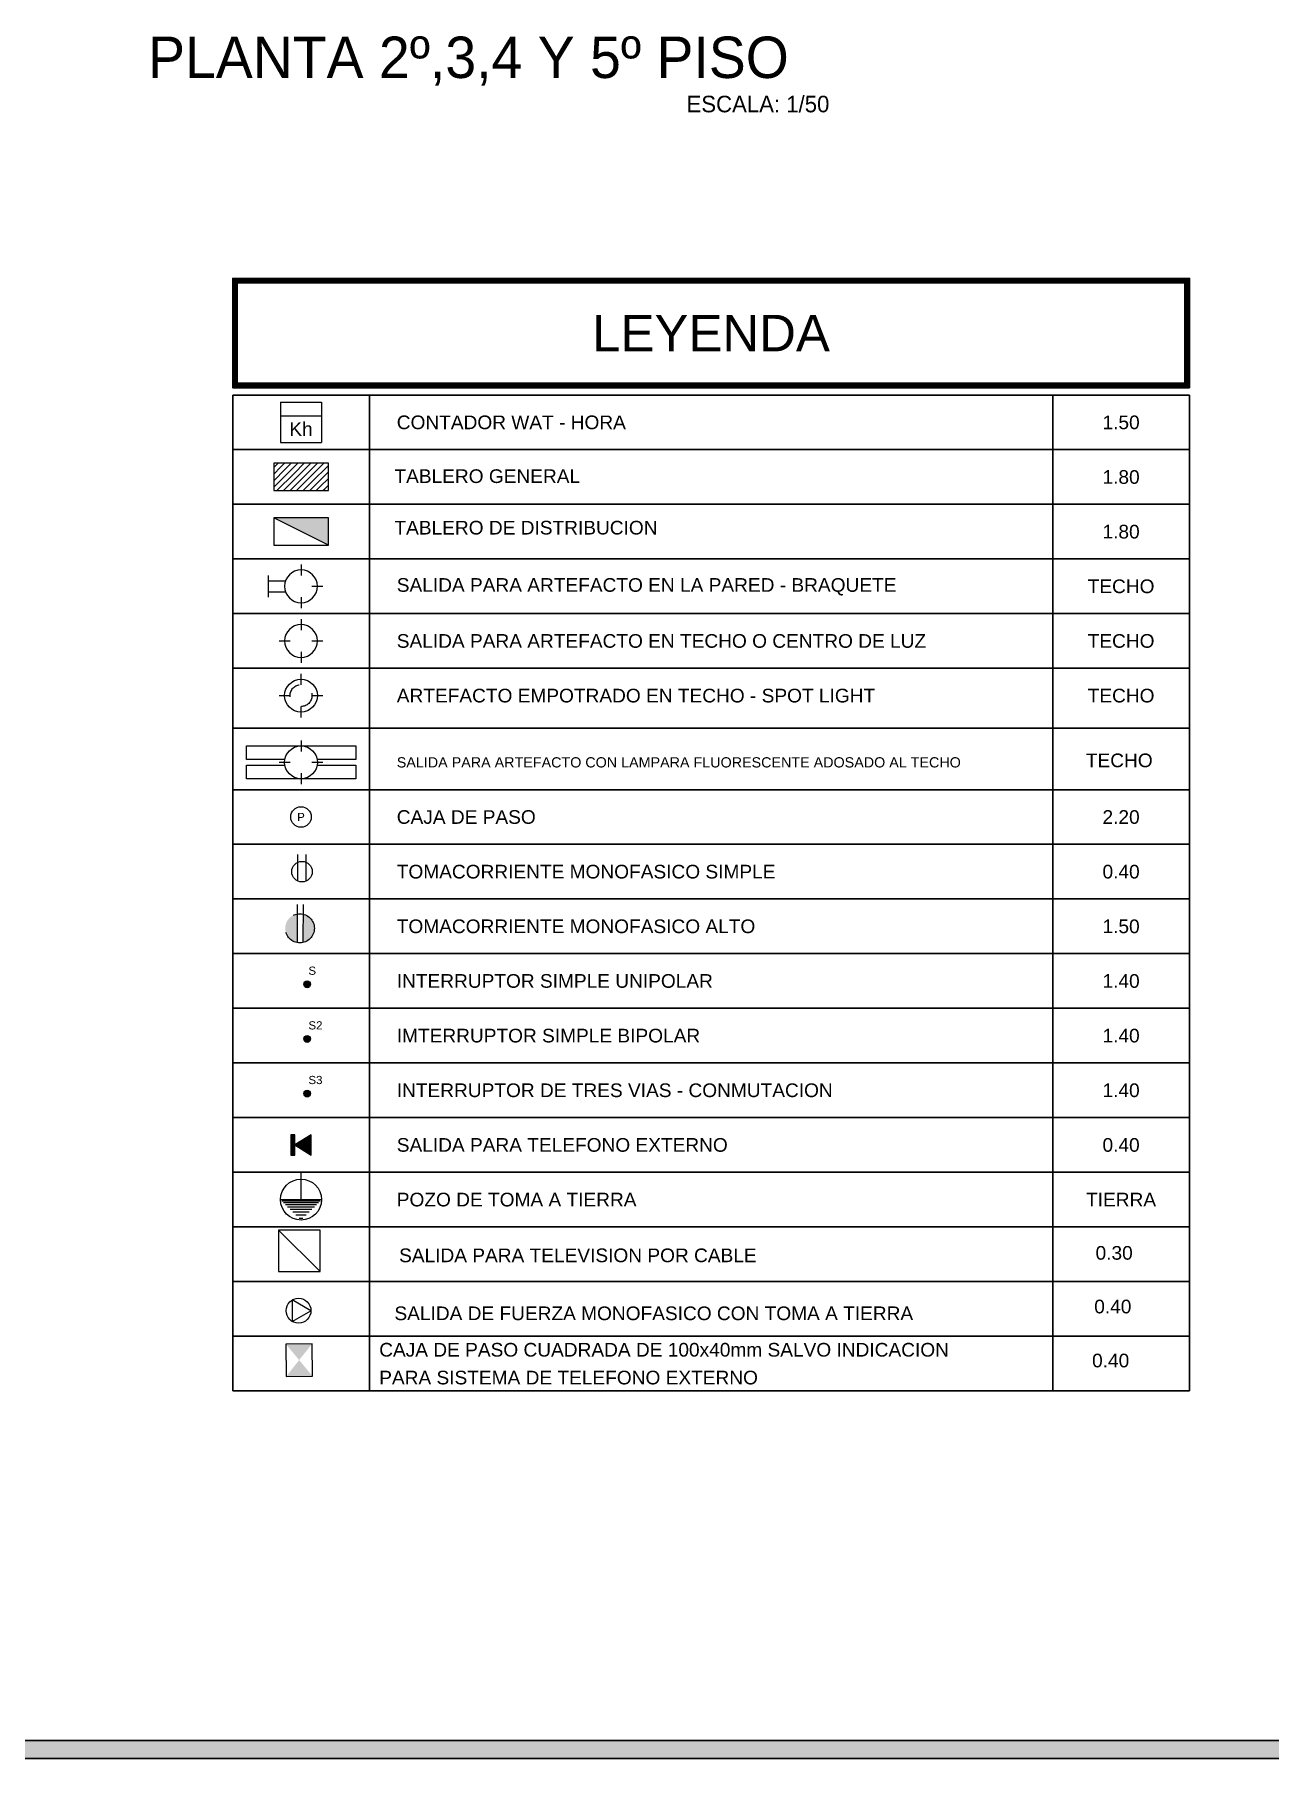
# Model space of a CAD drawing. Header units: metres. Extents: x 1996 to 3973, y 1775 to 3610.
# Drawn here: x 2241.21 to 2248.66, y 1775.02 to 1785.43 of the extents above; entities that cross this region are included whole.
import ezdxf
from ezdxf.enums import TextEntityAlignment as Align

# ---------------------------------------------------------------- set-up
doc = ezdxf.new("R2010")
doc.units = ezdxf.units.M
doc.linetypes.add('HIDDEN', pattern=[0.375, 0.25, -0.125])
doc.linetypes.add('TRAZOS1', pattern=[0.15, 0.1, -0.05])
for name, color, linetype, lineweight in [('ACCESORIO', 151, 'Continuous', 25), ('CUAD', 174, 'Continuous', 30), ('TEX-CORTE', 31, 'Continuous', 13), ('zzzz', 20, 'Continuous', 53)]:
    doc.layers.add(name, color=color, linetype=linetype, lineweight=lineweight)
doc.layers.add('TOMACORRIENTE', color=4, linetype='HIDDEN')
doc.layers.add('VIVIENDA1', color=7, linetype='Continuous')
doc.styles.add('A-0', font='swissel.ttf', dxfattribs={"height": 0.06})
doc.styles.add('A-1', font='swissel.ttf', dxfattribs={"height": 0.1})
doc.styles.add('A-2', font='swissel.ttf', dxfattribs={"height": 0.1})
doc.styles.add('ARIAL', font='arial.ttf')
doc.styles.add('huber', font='comic.ttf', dxfattribs={"height": 0.13})
doc.styles.add('S-2', font='arial.ttf', dxfattribs={"height": 0.2})
pattern_1 = [(45, (1941.759013, 1779.98774), (-0.0197944644, 0.0197944644), [])]

# ---------------------------------------------------------------- blocks, each defined once
blk = doc.blocks.new('1-BRAQ')
for p, q in [((0.32, 0.1), (0.32, 0.2)), ((0.02, -0.1), (0.02, 0.1)), ((0.02, 0.05), (0.179, 0.05)), ((0.42, 0), (0.52, 0)), ((0.02, -0.05), (0.179, -0.05)), ((0.32, -0.2), (0.32, -0.1))]:
    blk.add_line(p, q)
blk.add_circle((0.32, 0), 0.15)
blk = doc.blocks.new('2-TM_SI')
for p, q in [((0.006, 0.03), (0.2, 0.03)), ((0.006, -0.03), (0.2, -0.03))]:
    blk.add_line(p, q)
blk.add_circle((0.075, 0), 0.075)
blk = doc.blocks.new('A-CAJA_PASO')
blk.add_circle((0, -0.075), 0.075)
at = {"style": 'A-0'}
blk.add_text('P', height=0.06, dxfattribs=at).set_placement((0, -0.075), align=Align.MIDDLE_CENTER)
blk = doc.blocks.new('A-SALIDATELEFONO')
h = blk.add_hatch(color=256)
h.paths.add_polyline_path([(0.05, 0), (0.05, 0.075), (0.02, 0.075), (0.02, -0.075), (0.05, -0.075)])
h.paths.add_polyline_path([(0.05, 0), (0.17, -0.075), (0.17, 0.075)])
blk.add_line((0.02, 0), (0.17, 0))
for points in [[(0.05, 0), (0.05, 0.075), (0.02, 0.075), (0.02, -0.075), (0.05, -0.075)], [(0.17, 0.075), (0.05, 0), (0.17, -0.075)]]:
    blk.add_lwpolyline(points, close=True)
blk = doc.blocks.new('A-POZO')
for p, q in [((0, 0), (0, 0.2)), ((-0.15, 0), (0.15, 0)), ((-0.14, -0.01), (0.14, -0.01)), ((-0.128, -0.022), (0.128, -0.022)), ((-0.114, -0.036), (0.114, -0.036)), ((-0.098, -0.052), (0.098, -0.052)), ((-0.08, -0.07), (0.08, -0.07)), ((-0.06, -0.09), (0.06, -0.09)), ((-0.038, -0.112), (0.038, -0.112)), ((-0.014, -0.136), (0.014, -0.136))]:
    blk.add_line(p, q)
blk.add_circle((0, 0), 0.15)
blk = doc.blocks.new('A-INTERRUPTOR')
blk.add_hatch(color=256).paths.add_polyline_path([(0.07, 0, 1), (0.02, 0, 1)])
blk.add_circle((0.045, 0), 0.025)
at = {"style": 'A-0'}
blk.add_attdef('S(A,B)', (0.09, 0.045), '', height=0.06, dxfattribs=at)
blk = doc.blocks.new('1-PUNT')
for p, q in [((0, 0.1), (0, 0.2)), ((-0.2, 0), (-0.1, 0)), ((0.1, 0), (0.2, 0)), ((0, -0.2), (0, -0.1))]:
    blk.add_line(p, q)
blk.add_circle((0, 0), 0.15)
at = {"style": 'A-0'}
blk.add_attdef('88', text='', height=0.06, dxfattribs=at).set_placement((0, 0), align=Align.MIDDLE_CENTER)
blk = doc.blocks.new('1-SPOT')
for p, q in [((0, 0.1), (0, 0.2)), ((-0.2, 0), (-0.1, 0)), ((0.1, 0), (0.2, 0)), ((0, -0.2), (0, -0.1))]:
    blk.add_line(p, q)
blk.add_circle((0, 0), 0.15)
at = {"linetype": 'TRAZOS1', "ltscale": 0.5}
blk.add_circle((0, 0), 0.1, dxfattribs=at)
at = {"style": 'A-0'}
blk.add_attdef('88', text='', height=0.06, dxfattribs=at).set_placement((0, 0), align=Align.MIDDLE_CENTER)
blk = doc.blocks.new('A-MEDIDOR')
for p, q in [((-0.15, -0.02), (0.15, -0.02)), ((-0.15, -0.02), (-0.15, -0.315)), ((-0.15, -0.12), (0.15, -0.12)), ((0.15, -0.02), (0.15, -0.315)), ((-0.15, -0.315), (0.15, -0.315))]:
    blk.add_line(p, q)
at = {"style": 'A-2'}
blk.add_text('Kh', height=0.1, dxfattribs=at).set_placement((0, -0.2175), align=Align.MIDDLE_CENTER)
blk = doc.blocks.new('A-TD')
blk.add_hatch(color=256).paths.add_polyline_path([(0.22, 0.2), (0.02, 0.2), (0.02, -0.2)])
blk.add_line((0.22, 0.2), (0.02, -0.2))
blk.add_lwpolyline([(0.02, -0.2), (0.22, -0.2), (0.22, 0.2), (0.02, 0.2)], close=True)
blk = doc.blocks.new('1-FLUO')
for p, q in [((0, 0.2), (0, 0.1)), ((-0.1, 0), (-0.2, 0)), ((0.2, 0), (0.1, 0)), ((0, -0.1), (0, -0.2))]:
    blk.add_line(p, q)
for points in [[(-0.148, 0.025), (-0.5, 0.025), (-0.5, 0.15), (0.5, 0.15), (0.5, 0.025), (0.148, 0.025)], [(0.148, -0.025), (0.5, -0.025), (0.5, -0.15), (-0.5, -0.15), (-0.5, -0.025), (-0.148, -0.025)]]:
    blk.add_lwpolyline(points)
blk.add_circle((0, 0), 0.15)

msp = doc.modelspace()

# ---------------------------------------------------------------- hatches: boundary and pattern name
h = msp.add_hatch(color=6)
h.dxf.hatch_style = 1
h.set_gradient(color1=(255, 0, 255), color2=(255, 51, 255), one_color=1, tint=0.6, name='CYLINDER')
h.paths.add_polyline_path([(2268.549, 1775.019), (2268.549, 1805.639), (2228.483, 1805.639), (2228.483, 1775.019)])
h.paths.add_polyline_path([(2268.444, 1775.128), (2268.444, 1805.534), (2228.587, 1805.534), (2228.587, 1775.128)], flags=16)
at = {"layer": 'ACCESORIO'}
h = msp.add_hatch(dxfattribs=at)
h.set_pattern_fill('ANSI31', color=256, scale=0.223949, style=0)
h.set_pattern_definition(pattern_1)
h.paths.add_polyline_path([(2242.98, 1782.675), (2242.98, 1782.84), (2242.65, 1782.84)])
h = msp.add_hatch(dxfattribs=at)
h.set_pattern_fill('ANSI31', color=256, scale=0.223949, style=0)
h.set_pattern_definition(pattern_1)
h.paths.add_polyline_path([(2242.65, 1782.84), (2242.65, 1782.675), (2242.98, 1782.675)])
h = msp.add_hatch(color=256, dxfattribs=at)
h.paths.add_polyline_path([(2242.884, 1777.328), (2242.726, 1777.326), (2242.804, 1777.425)])
h.paths.add_polyline_path([(2242.882, 1777.523), (2242.804, 1777.425), (2242.724, 1777.521)])
at = {"layer": 'TOMACORRIENTE'}
h = msp.add_hatch(color=4, dxfattribs=at)
h.paths.add_polyline_path([(2242.83, 1780.117, -0.774569), (2242.829, 1779.947)])
h.paths.add_polyline_path([(2242.794, 1780.119), (2242.793, 1779.946, -0.850904)])

# ---------------------------------------------------------------- linework, layer by layer
at = {"color": 4, "linetype": 'Continuous'}
msp.add_lwpolyline([(2242.875, 1777.723), (2242.762, 1777.788), (2242.762, 1777.658)], close=True, dxfattribs=at)
msp.add_circle((2242.8, 1777.723), 0.075, dxfattribs=at)
at = {"layer": 'ACCESORIO'}
msp.add_line((2242.68, 1778.21), (2242.93, 1777.96), dxfattribs=at)
for points in [[(2242.65, 1782.84), (2242.65, 1782.675), (2242.98, 1782.675), (2242.98, 1782.84)], [(2242.93, 1778.21), (2242.68, 1778.21), (2242.68, 1777.96), (2242.93, 1777.96)], [(2242.724, 1777.521), (2242.726, 1777.326), (2242.884, 1777.328), (2242.882, 1777.523)]]:
    msp.add_lwpolyline(points, close=True, dxfattribs=at)
at = {"layer": 'CUAD'}
for p, q in [((2242.403, 1783.252), (2242.403, 1780.539)), ((2242.403, 1783.252), (2248.178, 1783.252)), ((2242.403, 1783.252), (2248.178, 1783.252)), ((2243.228, 1783.252), (2243.228, 1780.539)), ((2247.353, 1783.252), (2247.353, 1780.539)), ((2248.178, 1783.252), (2248.178, 1780.539)), ((2242.403, 1782.922), (2248.178, 1782.922)), ((2242.403, 1782.592), (2248.178, 1782.592)), ((2242.403, 1782.262), (2248.178, 1782.262)), ((2242.403, 1782.262), (2248.178, 1782.262)), ((2242.403, 1781.932), (2248.178, 1781.932)), ((2242.403, 1781.602), (2248.178, 1781.602)), ((2242.403, 1781.241), (2248.178, 1781.241)), ((2242.403, 1780.869), (2248.178, 1780.869)), ((2242.403, 1780.869), (2248.178, 1780.869)), ((2242.403, 1780.539), (2248.178, 1780.539)), ((2242.403, 1780.539), (2248.178, 1780.539)), ((2242.403, 1780.539), (2242.403, 1777.239)), ((2243.228, 1780.539), (2243.228, 1777.239)), ((2247.353, 1780.539), (2247.353, 1777.239)), ((2248.178, 1780.539), (2248.178, 1777.239)), ((2242.403, 1780.209), (2248.178, 1780.209)), ((2242.403, 1779.879), (2248.178, 1779.879)), ((2242.403, 1779.549), (2248.178, 1779.549)), ((2242.403, 1779.219), (2248.178, 1779.219)), ((2242.403, 1778.889), (2248.178, 1778.889)), ((2242.403, 1778.889), (2248.178, 1778.889)), ((2242.403, 1778.889), (2248.178, 1778.889)), ((2242.403, 1778.889), (2248.178, 1778.889)), ((2242.403, 1778.559), (2248.178, 1778.559)), ((2242.403, 1778.229), (2248.178, 1778.229)), ((2242.403, 1777.899), (2248.178, 1777.899)), ((2242.403, 1777.899), (2248.178, 1777.899)), ((2242.403, 1777.899), (2248.178, 1777.899)), ((2242.403, 1777.899), (2248.178, 1777.899)), ((2242.403, 1777.569), (2248.178, 1777.569)), ((2242.403, 1777.239), (2248.178, 1777.239))]:
    msp.add_line(p, q, dxfattribs=at)
at = {"layer": 'CUAD', "const_width": 0.033}
msp.add_lwpolyline([(2248.161, 1783.313), (2248.161, 1783.94), (2242.419, 1783.94), (2242.419, 1783.313)], close=True, dxfattribs=at)
at = {"layer": 'CUAD'}
msp.add_lwpolyline([(2248.178, 1783.296), (2248.178, 1783.956), (2242.403, 1783.956), (2242.403, 1783.296)], close=True, dxfattribs=at)
at = {"layer": 'TOMACORRIENTE', "color": 4}
for p, q in [((2242.793, 1779.946), (2242.794, 1780.176)), ((2242.829, 1779.947), (2242.83, 1780.176))]:
    msp.add_line(p, q, dxfattribs=at)
msp.add_circle((2242.808, 1780.032), 0.0878, dxfattribs=at)
at = {"layer": 'VIVIENDA1', "color": 6, "linetype": 'ByBlock', "lineweight": 30}
for points in [[(2268.549, 1775.019), (2268.549, 1805.639), (2228.483, 1805.639), (2228.483, 1775.019)], [(2268.444, 1775.128), (2268.444, 1805.534), (2228.587, 1805.534), (2228.587, 1775.128)]]:
    msp.add_lwpolyline(points, close=True, dxfattribs=at)

# ---------------------------------------------------------------- block references
at = {"layer": 'ACCESORIO'}
for name, p, xscale, yscale, zscale in [('A-MEDIDOR', (2242.815, 1783.226), 0.8249999999998181, 0.8249999999998181, 0.8249999999998181), ('1-SPOT', (2242.815, 1781.437), 0.6599999999998545, 0.6599999999998545, 0.6599999999998545), ('1-FLUO', (2242.815, 1781.034), 0.6599999999998545, 0.6599999999998545, 0.6599999999998545), ('A-CAJA_PASO', (2242.815, 1780.766), 0.8249999999998181, 0.8249999999998181, 0.8249999999998181), ('A-SALIDATELEFONO', (2242.737, 1778.724), 0.8249999999998181, 0.8249999999998181, 0.8249999999998181), ('A-POZO', (2242.815, 1778.394), 0.8249999999998181, 0.8249999999998181, 0.8249999999998181)]:
    msp.add_blockref(name, p, dxfattribs=dict(at, xscale=xscale, yscale=yscale, zscale=zscale))
for name, p, xscale, yscale, zscale, rotation in [('A-TD', (2242.815, 1782.526), 0.8250000000000455, 0.8250000000000455, 0.8250000000000455, 270), ('1-BRAQ', (2242.604, 1782.097), -0.6599999999998545, 0.6600000000000819, 0.6600000000000001, 180), ('1-PUNT', (2242.815, 1781.767), -0.6599999999998545, 0.6600000000000819, 0.6600000000000001, 180), ('2-TM_SI', (2242.821, 1780.312), 0.8250000000000455, 0.8250000000000455, 0.8250000000000455, 90)]:
    msp.add_blockref(name, p, dxfattribs=dict(at, xscale=xscale, yscale=yscale, zscale=zscale, rotation=rotation))
ref = msp.add_blockref('A-INTERRUPTOR', (2242.815, 1779.694), dxfattribs=dict(at, xscale=0.8249999999998181, yscale=0.8249999999998181, zscale=0.8249999999998181))
ref.add_attrib('S(A,B)', 'S', dxfattribs={"layer": '0', "height": 0.0495, "style": 'A-0'}).set_placement((2242.86, 1779.776), align=Align.MIDDLE_LEFT)
ref = msp.add_blockref('A-INTERRUPTOR', (2242.815, 1779.364), dxfattribs=dict(at, xscale=0.8249999999998181, yscale=0.8249999999998181, zscale=0.8249999999998181))
ref.add_attrib('S(A,B)', 'S2', dxfattribs={"layer": '0', "height": 0.0495, "style": 'A-0'}).set_placement((2242.86, 1779.446), align=Align.MIDDLE_LEFT)
ref = msp.add_blockref('A-INTERRUPTOR', (2242.815, 1779.034), dxfattribs=dict(at, xscale=0.8249999999998181, yscale=0.8249999999998181, zscale=0.8249999999998181))
ref.add_attrib('S(A,B)', 'S3', dxfattribs={"layer": '0', "height": 0.0495, "style": 'A-0'}).set_placement((2242.86, 1779.116), align=Align.MIDDLE_LEFT)

# ---------------------------------------------------------------- texts
at = {"insert": (2241.892, 1785.416), "char_height": 0.25, "attachment_point": 1, "style": 'huber'}
msp.add_mtext('{\\C1;PLANTA 2º,3,4 Y 5º PISO}', dxfattribs=at)
at = {"layer": 'TEX-CORTE'}
for s, height, style, p in [('LEYENDA', 0.22, 'S-2', (2245.29, 1783.626)), ('1.50', 0.0825, 'A-2', (2247.765, 1783.087)), ('1.80', 0.0825, 'A-2', (2247.765, 1782.757)), ('1.80', 0.0825, 'A-2', (2247.765, 1782.427)), ('TECHO', 0.0825, 'A-2', (2247.765, 1782.097)), ('TECHO', 0.0825, 'A-2', (2247.765, 1781.767)), ('TECHO', 0.0825, 'A-2', (2247.765, 1781.437)), ('TECHO', 0.0825, 'A-2', (2247.754, 1781.046)), ('2.20', 0.0825, 'A-2', (2247.765, 1780.704)), ('0.40', 0.0825, 'A-2', (2247.765, 1780.374)), ('1.50', 0.0825, 'A-2', (2247.765, 1780.044)), ('1.40', 0.0825, 'A-2', (2247.765, 1779.714)), ('1.40', 0.0825, 'A-2', (2247.765, 1779.384)), ('1.40', 0.0825, 'A-2', (2247.765, 1779.054)), ('0.40', 0.0825, 'A-2', (2247.765, 1778.724)), ('TIERRA', 0.0825, 'A-2', (2247.765, 1778.394))]:
    msp.add_text(s, height=height, dxfattribs=dict(at, style=style)).set_placement(p, align=Align.MIDDLE_CENTER)
for s, height, style, p in [('CONTADOR WAT - HORA', 0.0825, 'A-2', (2243.393, 1783.087)), ('TABLERO GENERAL', 0.0825, 'A-2', (2243.379, 1782.762)), ('TABLERO DE DISTRIBUCION', 0.0825, 'A-2', (2243.379, 1782.451)), ('SALIDA PARA ARTEFACTO EN LA PARED - BRAQUETE', 0.0825, 'A-2', (2243.393, 1782.105)), ('SALIDA PARA ARTEFACTO EN TECHO O CENTRO DE LUZ', 0.0825, 'A-2', (2243.393, 1781.767)), ('ARTEFACTO EMPOTRADO EN TECHO - SPOT LIGHT', 0.0825, 'A-2', (2243.393, 1781.437)), ('SALIDA PARA ARTEFACTO CON LAMPARA FLUORESCENTE ADOSADO AL TECHO', 0.06187, 'A-1', (2243.393, 1781.034)), ('CAJA DE PASO', 0.0825, 'A-2', (2243.393, 1780.704)), ('TOMACORRIENTE MONOFASICO SIMPLE', 0.0825, 'A-2', (2243.393, 1780.374)), ('TOMACORRIENTE MONOFASICO ALTO', 0.0825, 'A-2', (2243.393, 1780.044)), ('INTERRUPTOR SIMPLE UNIPOLAR', 0.0825, 'A-2', (2243.393, 1779.714)), ('IMTERRUPTOR SIMPLE BIPOLAR', 0.0825, 'A-2', (2243.393, 1779.384)), ('INTERRUPTOR DE TRES VIAS - CONMUTACION', 0.0825, 'A-2', (2243.393, 1779.054)), ('SALIDA PARA TELEFONO EXTERNO', 0.0825, 'A-2', (2243.393, 1778.724)), ('POZO DE TOMA A TIERRA', 0.0825, 'A-2', (2243.393, 1778.394))]:
    msp.add_text(s, height=height, dxfattribs=dict(at, style=style)).set_placement(p, align=Align.MIDDLE_LEFT)
at = {"layer": 'TEX-CORTE', "style": 'A-2'}
for s, p in [('SALIDA PARA TELEVISION POR CABLE', (2243.407, 1778.016)), ('0.30', (2247.611, 1778.031)), ('0.40', (2247.603, 1777.707)), ('SALIDA DE FUERZA MONOFASICO CON TOMA A TIERRA', (2243.379, 1777.666)), ('CAJA DE PASO CUADRADA DE 100x40mm SALVO INDICACION', (2243.287, 1777.446)), ('0.40', (2247.59, 1777.381)), ('PARA SISTEMA DE TELEFONO EXTERNO', (2243.287, 1777.278))]:
    msp.add_text(s, height=0.0825, dxfattribs=at).set_placement(p)
at = {"layer": 'zzzz', "color": 7, "linetype": 'ByBlock', "insert": (2245.142, 1785.059), "char_height": 0.1, "attachment_point": 1, "style": 'ARIAL'}
msp.add_mtext('{\\fComic Sans MS|b0|i0|c0|p66;\\C1;ESCALA: 1/50}', dxfattribs=at)

doc.saveas('drawing.dxf')
